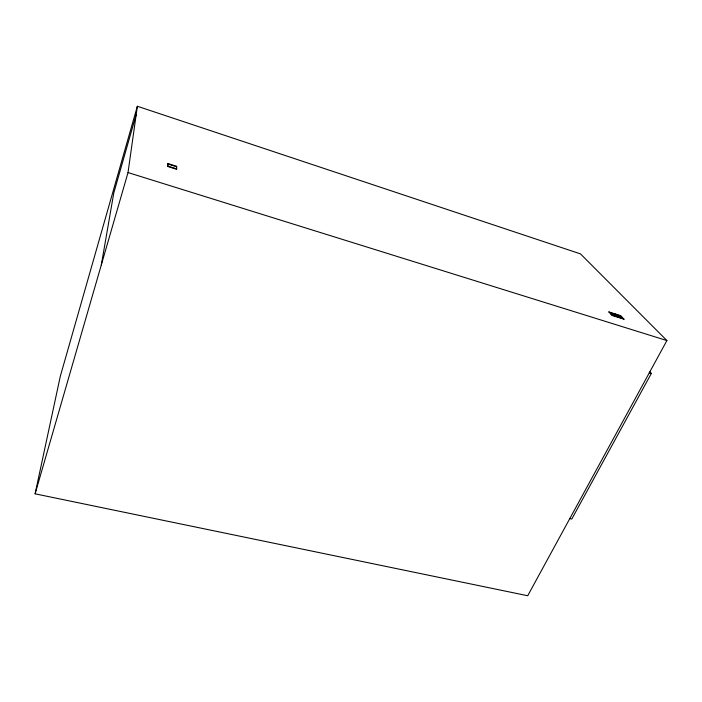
<?xml version="1.0" encoding="UTF-8"?>
<svg xmlns="http://www.w3.org/2000/svg" width="702" height="702" viewBox="0 0 702 702"><rect width="100%" height="100%" fill="white"/><g stroke="black" fill="none" stroke-linecap="round" stroke-linejoin="round"><path stroke-width="1.05" d="M167.769 163.487L167.725 166.032A3.563 2.308 -60.7 0 0 167.638 166.444L176.465 169.287A3.615 2.65 87.2 0 0 176.667 168.875L176.65 166.313L167.769 163.487A3.607 2.632 87.3 0 0 167.69 163.926L167.725 166.628M35.1 493.822L128.027 172.56L137.355 106.256L580.484 253.878L666.9 340.558L527.711 595.744L35.1 493.822L60.293 376.333L137.355 106.256M101.307 264.935L113.794 192.962L136.17 114.654M649.894 371.832L651.351 373.438L571.779 519.041L569.682 518.541M618.664 316.971L618.102 317.357L616.049 316.154M620.059 316.023L620.612 315.646L624.008 319.208L612.17 315.488L608.853 311.934L620.612 315.646M612.17 315.488L612.741 315.11M614.18 314.163L614.741 313.794L616.812 315.005M620.138 317.322L619.892 316.988M612.662 313.785L613.057 314.198M618.567 315.654L618.953 316.058M613.873 315.075L614.25 315.479M649.271 372.823L651.351 373.438M128.027 172.56L666.9 340.558M168.664 164.233L176.483 166.725A3.545 2.281 -60.7 0 0 176.65 166.313M167.725 166.032L176.667 168.875M621.928 317.997L624.008 319.208M608.853 311.934L610.88 313.127M622.06 317.98L621.718 318.015A3.168 0.737 25.5 0 1 619.103 317.19L618.374 316.821A3.168 0.737 25.5 0 1 616.672 315.014L617.014 314.979A3.168 0.737 25.5 0 1 619.62 315.803L620.349 316.172A3.168 0.737 25.5 0 1 622.06 317.98M616.189 316.137L615.838 316.172A3.203 0.746 25.5 0 1 613.188 315.338L612.442 314.961A3.203 0.746 25.5 0 1 610.74 313.136L611.1 313.11A3.203 0.746 25.5 0 1 613.741 313.943L614.478 314.32A3.203 0.746 25.5 0 1 616.189 316.137"/></g></svg>
